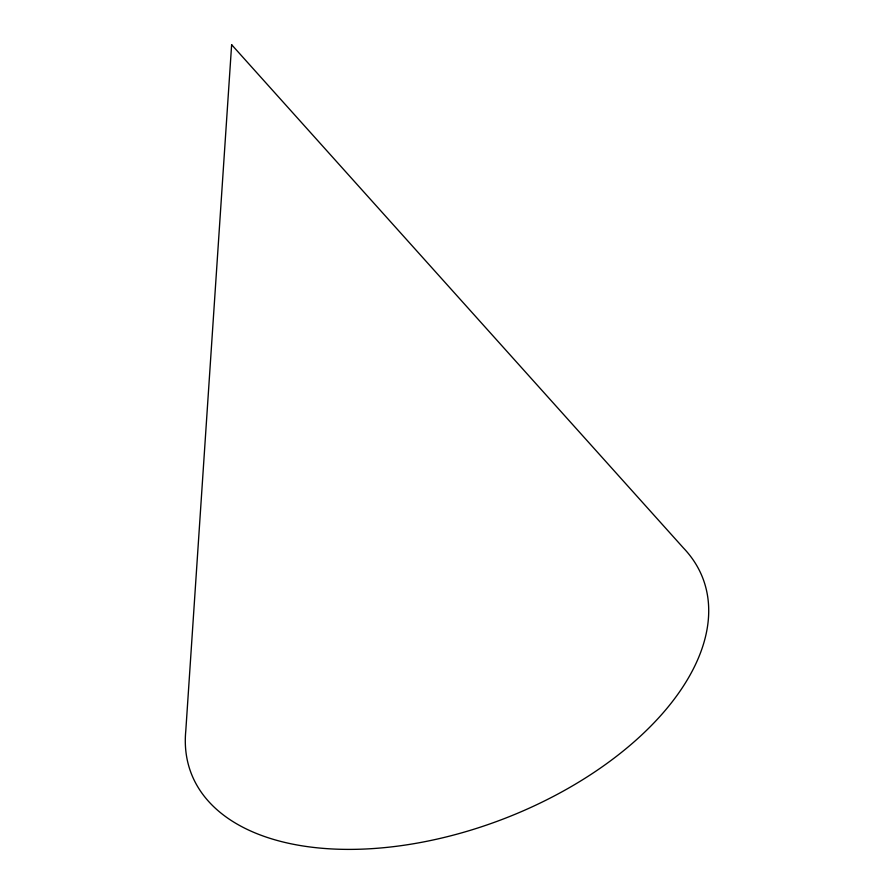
<?xml version="1.0" encoding="UTF-8"?>
<svg xmlns="http://www.w3.org/2000/svg" width="894" height="894" viewBox="0 0 894 894"><rect width="100%" height="100%" fill="white"/><g stroke="black" fill="none" stroke-linecap="round" stroke-linejoin="round"><path stroke-width="1.34" d="M231.635 44.7L185.784 730.867A273.787 153.891 -20.8 0 0 496.729 821.463A273.787 153.891 -20.8 0 0 683.418 547.955L231.635 44.7"/></g></svg>
